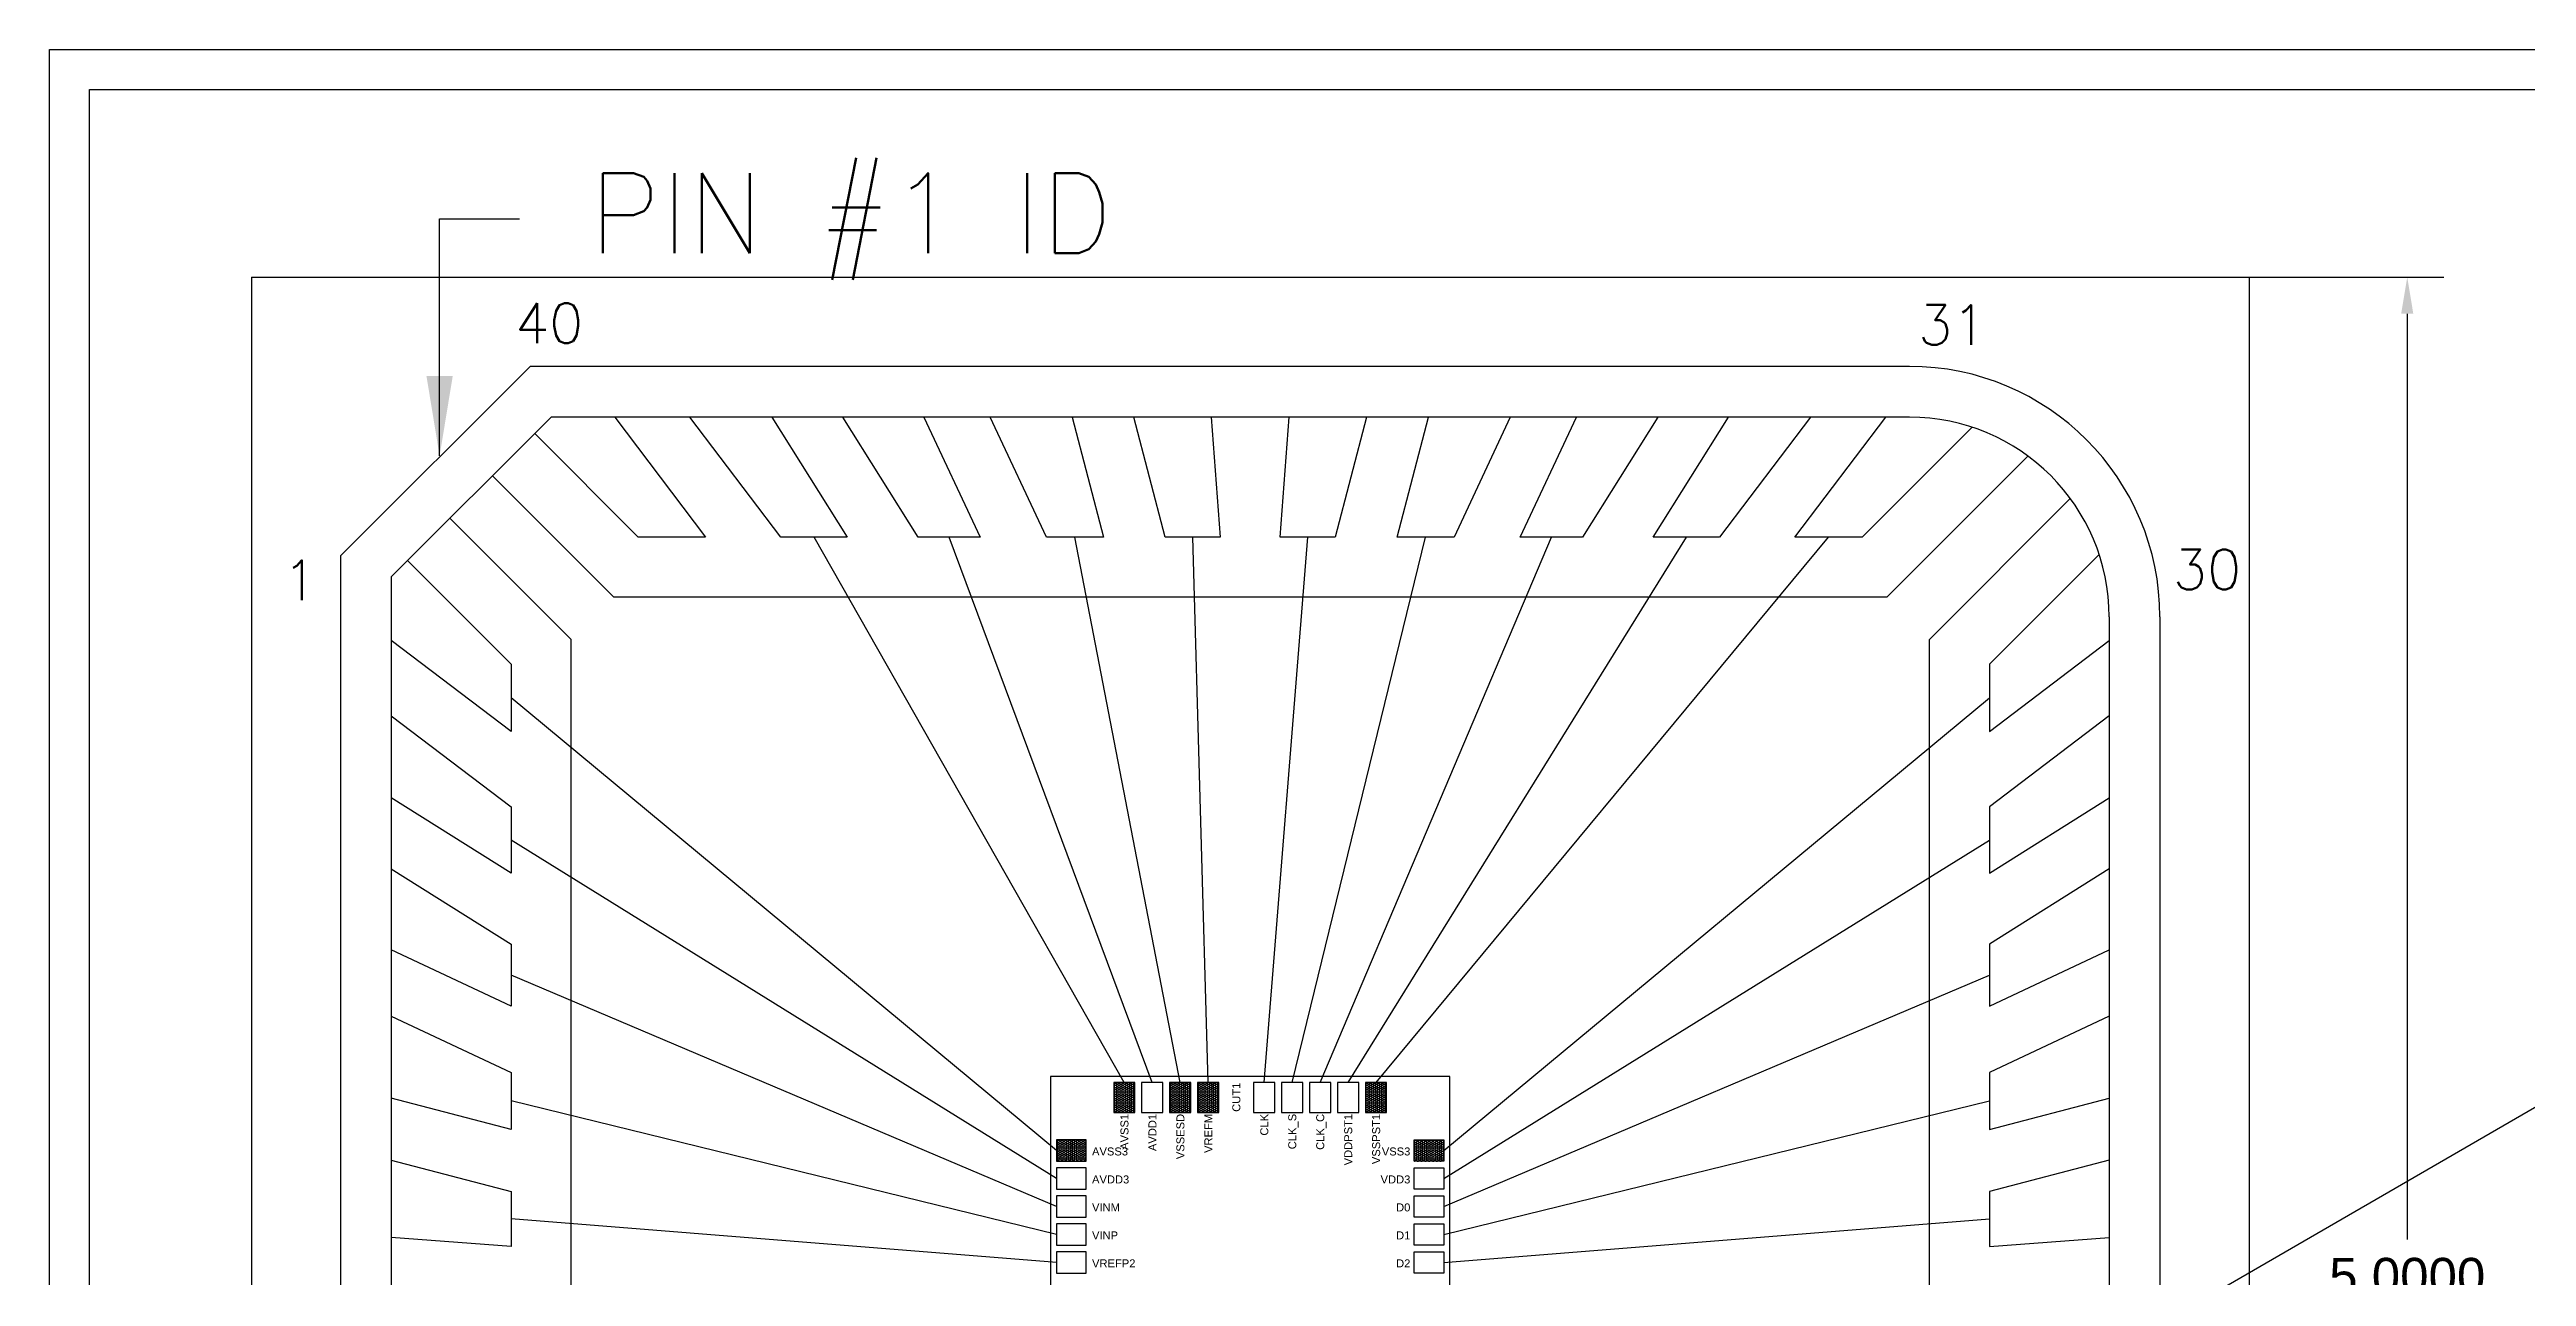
# Model space of a CAD drawing. Header units: millimetres. Extents: x 24.1 to 107.6, y -42.8 to 18.4.
# Drawn here: x 29.09 to 35.29, y 0.61 to 3.68 of the extents above; entities that cross this region are included whole.
import ezdxf
from ezdxf.enums import TextEntityAlignment as Align

# ---------------------------------------------------------------- set-up
doc = ezdxf.new("R2010")
doc.units = ezdxf.units.MM
doc.header["$LTSCALE"] = 25
doc.header["$PDMODE"] = 64
doc.header["$PDSIZE"] = 0.07
for name, color, linetype in [('BOND', 7, 'Continuous'), ('CHIP', 6, 'Continuous'), ('DIM', 142, 'Continuous'), ('FRAME2', 30, 'Continuous'), ('MOLD', 6, 'Continuous'), ('PAD', 7, 'Continuous'), ('TXT', 4, 'Continuous')]:
    doc.layers.add(name, color=color, linetype=linetype)
doc.styles.add('Roman', font='romans')
doc.styles.add('simplex', font='simplex.shx')
doc.styles.get("Standard").update_dxf_attribs({"font": 'arial.ttf'})
doc.dimstyles.get("Standard").update_dxf_attribs({"dimtxt": 4.572, "dimasz": 4.572, "dimexe": 4.572, "dimexo": 1.5875, "dimgap": 2.286, "dimtad": 0, "dimtih": 1, "dimtoh": 1, "dimdec": 4, "dimzin": 0, "dimdsep": 46, "dimtxsty": 'Standard', "dimcen": 2.286, "dimadec": 0, "dimazin": 0, "dimtfac": 1, "dimtdec": 4, "dimtofl": 0, "dimtmove": 0, "dimatfit": 3, "dimfxl": 25.4, "dimtolj": 1, "dimtzin": 0, "dimarcsym": 0})
pattern_1 = [(0, (16.159077, -1.3004624), (0.0047625, 0.00274963064), [0.003175, -0.00635]), (120, (16.159077, -1.3004624), (-0.0047625, 0.00274963066), [0.003175, -0.00635]), (60, (16.159077, -1.3004624), (1e-11, 0.0054992613), [-0.00635, 0.003175])]

# ---------------------------------------------------------------- blocks, each defined once
blk = doc.blocks.new('*D9')
at = {"layer": 'Defpoints', "color": 0, "transparency": 16777216}
for p in [(34.3293, 3.1107), (34.3293, -1.8893), (34.9913, -1.8893)]:
    blk.add_point(p, dxfattribs=at)
at = {"layer": 'TXT', "color": 0, "lineweight": -2, "transparency": 16777216}
for p, q in [((34.361, 3.1107), (35.0827, 3.1107)), ((34.9913, 3.0193), (34.9913, 0.7031)), ((34.9913, -1.7978), (34.9913, 0.5183)), ((34.361, -1.8893), (35.0827, -1.8893))]:
    blk.add_line(p, q, dxfattribs=at)
at = {"layer": 'TXT', "color": 0, "transparency": 16777216}
for points in [[(34.976, 3.0193), (35.0065, 3.0193), (34.9913, 3.1107)], [(34.976, -1.7978), (35.0065, -1.7978), (34.9913, -1.8893)]]:
    blk.add_solid(points, dxfattribs=at)
at = {"layer": 'TXT', "color": 0, "transparency": 16777216, "insert": (34.9913, 0.6107), "char_height": 0.09144, "attachment_point": 5}
blk.add_mtext('\\A1;5.0000', dxfattribs=at)

msp = doc.modelspace()

# ---------------------------------------------------------------- hatches: boundary and pattern name
at = {"layer": 'BOND'}
h = msp.add_hatch(dxfattribs=at)
h.set_pattern_fill('HONEY', color=256, scale=0.001)
h.set_pattern_definition(pattern_1)
h.paths.add_polyline_path([(31.80668, 1.09545), (31.75348, 1.09545), (31.75348, 1.02105), (31.80668, 1.02105)])
h = msp.add_hatch(dxfattribs=at)
h.set_pattern_fill('HONEY', color=256, scale=0.001)
h.set_pattern_definition([(0, (16.299077, -1.3004624), (0.0047625, 0.00274963064), [0.003175, -0.00635]), (120, (16.299077, -1.3004624), (-0.0047625, 0.00274963066), [0.003175, -0.00635]), (60, (16.299077, -1.3004624), (1e-11, 0.0054992613), [-0.00635, 0.003175])])
h.paths.add_polyline_path([(31.94668, 1.09545), (31.89348, 1.09545), (31.89348, 1.02105), (31.94668, 1.02105)])
h = msp.add_hatch(dxfattribs=at)
h.set_pattern_fill('HONEY', color=256, scale=0.001)
h.set_pattern_definition([(0, (16.369077, -1.3004624), (0.0047625, 0.00274963064), [0.003175, -0.00635]), (120, (16.369077, -1.3004624), (-0.0047625, 0.00274963066), [0.003175, -0.00635]), (60, (16.369077, -1.3004624), (1e-11, 0.0054992613), [-0.00635, 0.003175])])
h.paths.add_polyline_path([(32.01668, 1.09545), (31.96348, 1.09545), (31.96348, 1.02105), (32.01668, 1.02105)])
h = msp.add_hatch(dxfattribs=at)
h.set_pattern_fill('HONEY', color=256, scale=0.001)
h.set_pattern_definition([(0, (16.789077, -1.3004624), (0.0047625, 0.00274963064), [0.003175, -0.00635]), (120, (16.789077, -1.3004624), (-0.0047625, 0.00274963066), [0.003175, -0.00635]), (60, (16.789077, -1.3004624), (1e-11, 0.0054992613), [-0.00635, 0.003175])])
h.paths.add_polyline_path([(32.43668, 1.09545), (32.38348, 1.09545), (32.38348, 1.02105), (32.43668, 1.02105)])
h = msp.add_hatch(dxfattribs=at)
h.set_pattern_fill('HONEY', color=256, scale=0.001)
h.set_pattern_definition(pattern_1)
h.paths.add_polyline_path([(31.68496, 0.95214), (31.61056, 0.95214), (31.61056, 0.89894), (31.68496, 0.89894)])
h = msp.add_hatch(dxfattribs=at)
h.set_pattern_fill('HONEY', color=256, scale=0.001)
h.set_pattern_definition([(0, (17.054103, -1.3004624), (0.0047625, 0.00274963064), [0.003175, -0.00635]), (120, (17.054103, -1.3004624), (-0.0047625, 0.00274963066), [0.003175, -0.00635]), (60, (17.054103, -1.3004624), (1e-11, 0.0054992613), [-0.00635, 0.003175])])
h.paths.add_polyline_path([(32.57998, 0.95214), (32.50559, 0.95214), (32.50559, 0.89894), (32.57998, 0.89894)])

# ---------------------------------------------------------------- linework, layer by layer
for p, q in [((29.08991, -2.563), (39.88796, 3.68053)), ((31.78008, 1.09545), (31.00351, 2.46074)), ((31.85008, 1.09545), (31.34158, 2.46074)), ((31.92008, 1.09545), (31.65634, 2.46074)), ((31.99008, 1.09545), (31.9515, 2.46074)), ((32.13008, 1.09545), (32.23905, 2.46074)), ((32.20008, 1.09545), (32.5342, 2.46074)), ((32.27008, 1.09545), (32.84897, 2.46074)), ((32.34008, 1.09545), (33.18704, 2.46074)), ((32.41008, 1.09545), (33.54275, 2.46074)), ((31.61056, 0.92554), (30.24527, 2.05822)), ((32.57998, 0.92554), (33.94527, 2.05822)), ((31.61056, 0.85554), (30.24527, 1.7025)), ((32.57998, 0.85554), (33.94527, 1.7025)), ((31.61056, 0.78554), (30.24527, 1.36443)), ((32.57998, 0.78554), (33.94527, 1.36443)), ((31.61056, 0.71554), (30.24527, 1.04967)), ((32.57998, 0.71554), (33.94527, 1.04967)), ((31.61056, 0.64554), (30.24527, 0.75451)), ((32.57998, 0.64554), (33.94527, 0.75451))]:
    msp.add_line(p, q, dxfattribs=at)
at = {"layer": 'CHIP'}
msp.add_lwpolyline([(31.59527, 0.11074), (32.59527, 0.11074), (32.59527, 1.11074), (31.59527, 1.11074)], close=True, dxfattribs=at)
at = {"layer": 'FRAME2'}
for points in [[(30.50457, 2.76074), (30.73211, 2.46074), (30.56347, 2.46074), (30.30437, 2.71984)], [(30.89796, 2.76074), (31.08664, 2.46074), (30.92037, 2.46074), (30.69283, 2.76074)], [(31.27856, 2.76074), (31.41931, 2.46074), (31.26384, 2.46074), (31.07516, 2.76074)], [(31.64928, 2.76074), (31.72768, 2.46074), (31.585, 2.46074), (31.44425, 2.76074)], [(31.99786, 2.76074), (32.02027, 2.46074), (31.88272, 2.46074), (31.80431, 2.76074)], [(32.38623, 2.76074), (32.30782, 2.46074), (32.17027, 2.46074), (32.19269, 2.76074)], [(32.74629, 2.76074), (32.60554, 2.46074), (32.46286, 2.46074), (32.54127, 2.76074)], [(33.11538, 2.76074), (32.9267, 2.46074), (32.77123, 2.46074), (32.91198, 2.76074)], [(33.49771, 2.76074), (33.27017, 2.46074), (33.1039, 2.46074), (33.29259, 2.76074)], [(33.90191, 2.73557), (33.62707, 2.46074), (33.45844, 2.46074), (33.68598, 2.76074)], [(30.19831, 2.61377), (30.50134, 2.31074), (33.68921, 2.31074), (34.04179, 2.66332)], [(34.14786, -1.33578), (33.79527, -0.9832), (33.79527, 2.20467), (34.14786, 2.55726)], [(30.04269, -1.33578), (30.39527, -0.9832), (30.39527, 2.20467), (30.09224, 2.5077)], [(29.98617, 2.40164), (30.24527, 2.14254), (30.24527, 1.9739), (29.94527, 2.20144)], [(34.2201, 2.41737), (33.94527, 2.14254), (33.94527, 1.9739), (34.24527, 2.20144)], [(29.94527, 2.01318), (30.24527, 1.78563), (30.24527, 1.61937), (29.94527, 1.80805)], [(34.24527, 2.01318), (33.94527, 1.78563), (33.94527, 1.61937), (34.24527, 1.80805)], [(29.94527, 1.63085), (30.24527, 1.44217), (30.24527, 1.2867), (29.94527, 1.42744)], [(34.24527, 1.63085), (33.94527, 1.44217), (33.94527, 1.2867), (34.24527, 1.42744)], [(29.94527, 1.26176), (30.24527, 1.12101), (30.24527, 0.97833), (29.94527, 1.05673)], [(34.24527, 1.26176), (33.94527, 1.12101), (33.94527, 0.97833), (34.24527, 1.05673)], [(29.94527, 0.90169), (30.24527, 0.82329), (30.24527, 0.68574), (29.94527, 0.70815)], [(34.24527, 0.90169), (33.94527, 0.82329), (33.94527, 0.68574), (34.24527, 0.70815)]]:
    msp.add_lwpolyline(points, dxfattribs=at)
at = {"layer": 'MOLD'}
for p, q in [((29.59527, 3.11074), (29.59527, -1.88926)), ((29.59527, 3.11074), (34.59527, 3.11074)), ((34.59527, 3.11074), (34.59527, -1.88926)), ((29.81837, 2.4133), (30.29271, 2.88764)), ((33.74527, 2.88764), (30.29271, 2.88764)), ((29.94527, 2.36074), (30.34527, 2.76074)), ((33.74527, 2.76074), (30.34527, 2.76074)), ((29.81837, 2.4133), (29.81837, -1.03926)), ((29.94527, 2.36074), (29.94527, -1.03926)), ((34.24527, 2.26074), (34.24527, -1.03926)), ((34.37217, 2.26074), (34.37217, -1.03926))]:
    msp.add_line(p, q, dxfattribs=at)
for radius in [0.6269, 0.5]:
    msp.add_arc((33.74527, 2.26074), radius, 0, 90, dxfattribs=at)
at = {"layer": 'PAD'}
for points in [[(31.75348, 1.02105), (31.80668, 1.02105), (31.80668, 1.09545), (31.75348, 1.09545)], [(31.82348, 1.02105), (31.87668, 1.02105), (31.87668, 1.09545), (31.82348, 1.09545)], [(31.89348, 1.02105), (31.94668, 1.02105), (31.94668, 1.09545), (31.89348, 1.09545)], [(31.96348, 1.02105), (32.01668, 1.02105), (32.01668, 1.09545), (31.96348, 1.09545)], [(32.10348, 1.02105), (32.15668, 1.02105), (32.15668, 1.09545), (32.10348, 1.09545)], [(32.17348, 1.02105), (32.22668, 1.02105), (32.22668, 1.09545), (32.17348, 1.09545)], [(32.24348, 1.02105), (32.29668, 1.02105), (32.29668, 1.09545), (32.24348, 1.09545)], [(32.31348, 1.02105), (32.36668, 1.02105), (32.36668, 1.09545), (32.31348, 1.09545)], [(32.38348, 1.02105), (32.43668, 1.02105), (32.43668, 1.09545), (32.38348, 1.09545)], [(31.68496, 0.89894), (31.68496, 0.95214), (31.61056, 0.95214), (31.61056, 0.89894)], [(32.50559, 0.89894), (32.50559, 0.95214), (32.57998, 0.95214), (32.57998, 0.89894)], [(31.68496, 0.82894), (31.68496, 0.88214), (31.61056, 0.88214), (31.61056, 0.82894)], [(32.50559, 0.82894), (32.50559, 0.88214), (32.57998, 0.88214), (32.57998, 0.82894)], [(31.68496, 0.75894), (31.68496, 0.81214), (31.61056, 0.81214), (31.61056, 0.75894)], [(32.50559, 0.75894), (32.50559, 0.81214), (32.57998, 0.81214), (32.57998, 0.75894)], [(31.68496, 0.68894), (31.68496, 0.74214), (31.61056, 0.74214), (31.61056, 0.68894)], [(32.50559, 0.68894), (32.50559, 0.74214), (32.57998, 0.74214), (32.57998, 0.68894)], [(31.68496, 0.61894), (31.68496, 0.67214), (31.61056, 0.67214), (31.61056, 0.61894)], [(32.50559, 0.61894), (32.50559, 0.67214), (32.57998, 0.67214), (32.57998, 0.61894)]]:
    msp.add_lwpolyline(points, close=True, dxfattribs=at)
at = {"layer": 'TXT'}
for points in [[(29.08991, 3.68053), (39.88796, 3.68053), (39.88796, -2.563), (29.08991, -2.563)], [(29.18991, 3.58053), (39.78796, 3.58053), (39.78796, -2.463), (29.18991, -2.463)]]:
    msp.add_lwpolyline(points, close=True, dxfattribs=at)

# ---------------------------------------------------------------- texts
at = {"layer": 'DIM', "style": 'simplex'}
for s, p in [('40', (30.25478, 2.94596)), ('31', (33.76667, 2.94154)), ('30', (34.40458, 2.32971)), ('1', (29.67435, 2.30263))]:
    msp.add_text(s, height=0.1, dxfattribs=at).set_placement(p)
at = {"layer": 'DIM', "insert": (31.09587, 3.23792), "char_height": 0.2, "attachment_point": 5, "style": 'Roman'}
msp.add_mtext('PIN #1 ID', dxfattribs=at)
at = {"layer": 'TXT'}
for s, p in [('CUT1', (32.07046, 1.09538)), ('AVSS1', (31.79046, 1.01733)), ('AVDD1', (31.86046, 1.01733)), ('VSSESD', (31.93046, 1.01733)), ('VREFM', (32.00046, 1.01733)), ('CLK', (32.14046, 1.01733)), ('CLK_S', (32.21046, 1.01733)), ('CLK_C', (32.28046, 1.01733)), ('VDDPST1', (32.35046, 1.01733)), ('VSSPST1', (32.42046, 1.01733))]:
    msp.add_text(s, height=0.02, rotation=90, dxfattribs=at).set_placement(p, align=Align.RIGHT)
for s, p in [('AVSS3', (31.6993, 0.91328)), ('AVDD3', (31.6993, 0.84328)), ('VINM', (31.6993, 0.77328)), ('VINP', (31.6993, 0.70328)), ('VREFP2', (31.6993, 0.63328))]:
    msp.add_text(s, height=0.02, dxfattribs=at).set_placement(p)
for s, p in [('VSS3', (32.49602, 0.91328)), ('VDD3', (32.49602, 0.84328)), ('D0', (32.49602, 0.77328)), ('D1', (32.49602, 0.70328)), ('D2', (32.49602, 0.63328))]:
    msp.add_text(s, height=0.02, dxfattribs=at).set_placement(p, align=Align.RIGHT)

# ---------------------------------------------------------------- dimensions: what is measured, and where the dimension line sits
dim = msp.add_linear_dim(base=(34.99127, -1.88926), p1=(34.3293, 3.11074), p2=(34.3293, -1.88926), angle=90, dimstyle='Standard', override={"dimscale": 0.02}, dxfattribs=at)
dim.commit()
dim.dimension.update_dxf_attribs({"geometry": '*D9', "text_midpoint": (34.99127, 0.61074)})

# ---------------------------------------------------------------- leaders
at = {"layer": 'DIM'}
msp.add_leader([(30.06625, 2.66359), (30.06625, 3.25666), (30.26618, 3.25666)], dimstyle='Standard', override={"dimscale": 0.02, "dimasz": 10, "dimgap": 2.286, "dimtad": 0}, dxfattribs=at)

doc.saveas('drawing.dxf')
